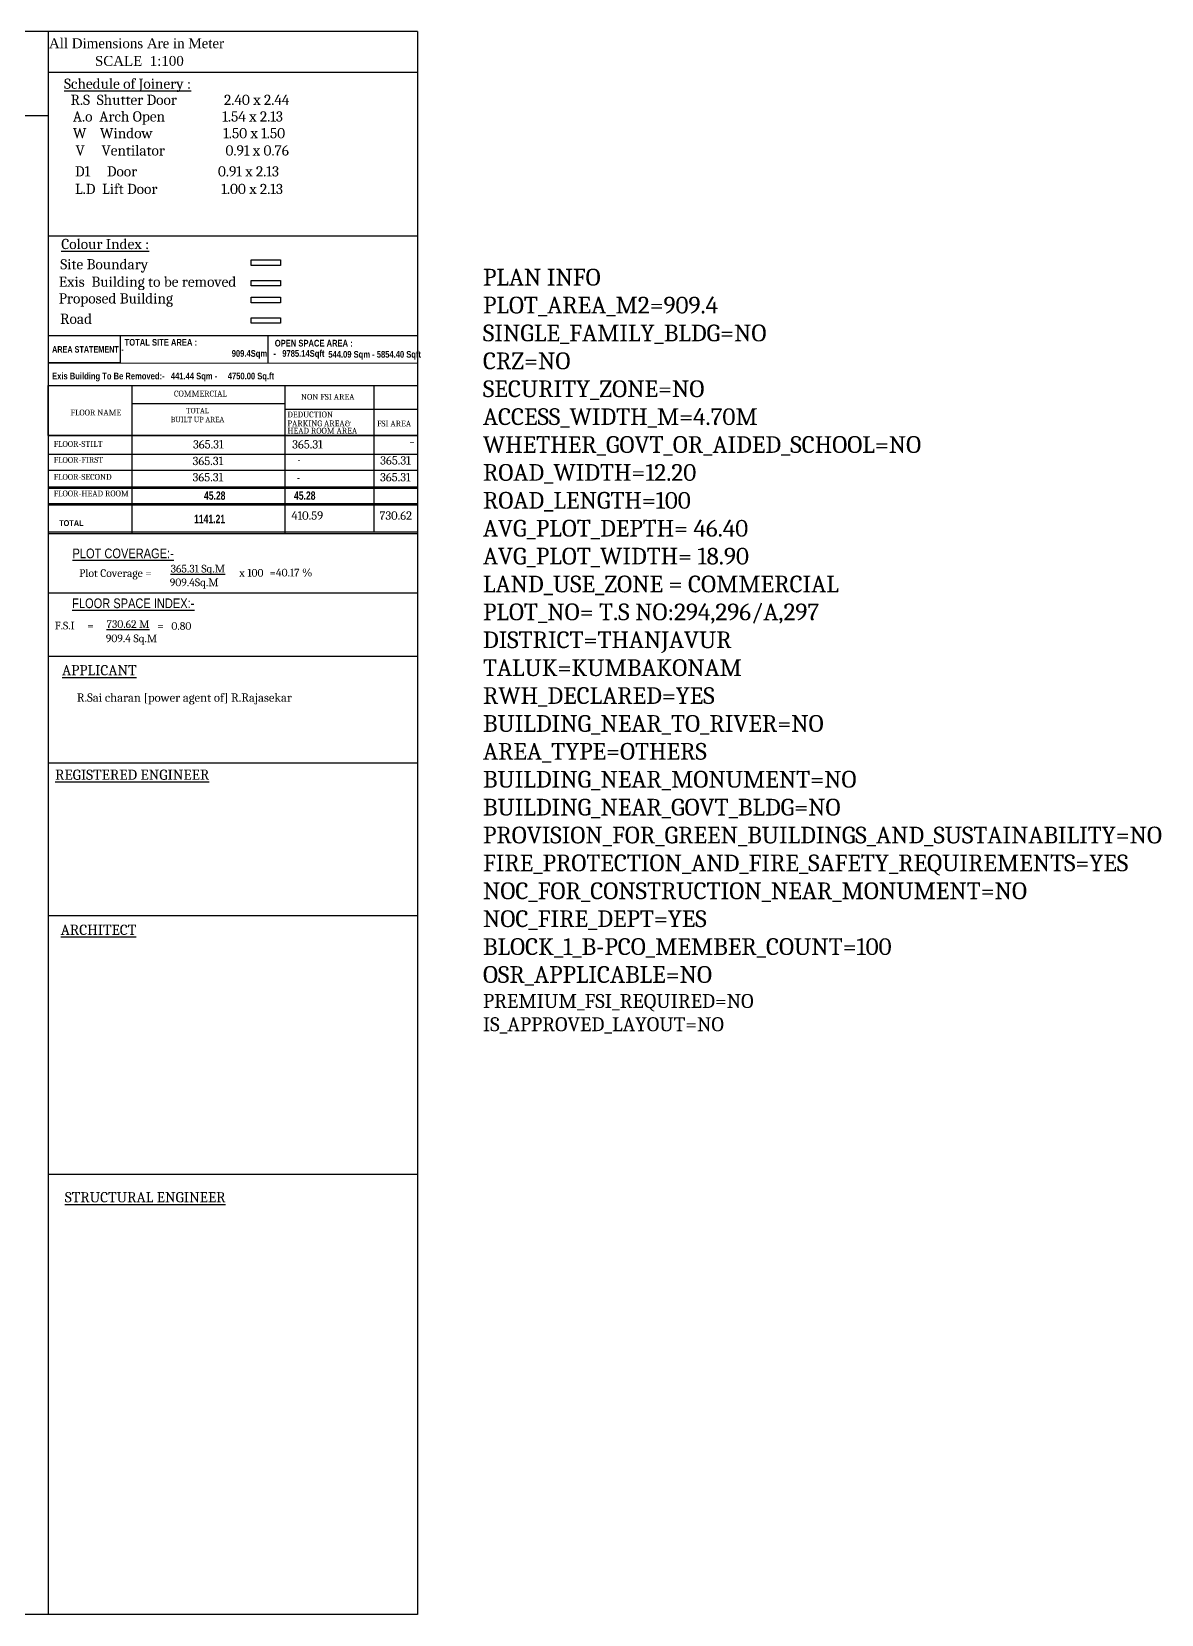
# Model space of a CAD drawing. Header units: metres. Extents: x 54 to 230, y 9 to 104.
# Drawn here: x 162.7 to 230.2, y 9.4 to 104 of the extents above; entities that cross this region are included whole.
import ezdxf

# ---------------------------------------------------------------- set-up
doc = ezdxf.new("R2010")
doc.units = ezdxf.units.M
doc.header["$MEASUREMENT"] = 0
doc.layers.add('PLAN_INFO', color=1, linetype='Continuous', plot=False)
doc.styles.add('ROMANT', font='ARIALN.TTF')
doc.styles.get("Standard").update_dxf_attribs({"font": 'Cambria.ttf'})
doc.styles.add('STYLE1', font='swissk.ttf')
doc.styles.add('TI', font='times.ttf')

msp = doc.modelspace()

# ---------------------------------------------------------------- linework, layer by layer
at = {"color": 0, "lineweight": 25, "ltscale": 0.25}
for p, q in [((185.798, 103.972), (54.043, 103.972)), ((185.798, 103.972), (185.798, 14.421)), ((185.798, 103.972), (185.798, 9.383)), ((163.726, 101.549), (185.798, 101.549)), ((163.726, 98.934), (54.043, 98.934)), ((163.726, 99.126), (163.726, 9.383)), ((163.726, 91.766), (185.798, 91.766)), ((163.726, 85.82), (185.798, 85.82)), ((163.726, 85.82), (185.798, 85.82)), ((163.726, 76.69), (185.798, 76.69)), ((163.726, 75.696), (185.798, 75.696)), ((163.726, 73.988), (185.798, 73.988)), ((163.726, 66.646), (185.798, 66.646)), ((163.726, 60.276), (185.798, 60.276)), ((163.726, 51.14), (185.798, 51.14)), ((163.726, 35.698), (185.798, 35.698)), ((185.798, 9.383), (54.043, 9.383))]:
    msp.add_line(p, q, dxfattribs=at)
at = {"color": 0}
for p, q in [((163.726, 103.972), (163.726, 99.126)), ((175.847, 90.331), (177.604, 90.331)), ((175.847, 90.004), (175.847, 90.331)), ((177.604, 90.004), (175.847, 90.004)), ((177.604, 90.331), (177.604, 90.004)), ((175.847, 89.099), (177.604, 89.099)), ((175.847, 88.772), (175.847, 89.099)), ((177.604, 89.099), (177.604, 88.772)), ((177.604, 88.772), (175.847, 88.772)), ((175.847, 88.102), (177.604, 88.102)), ((175.847, 87.775), (175.847, 88.102)), ((177.604, 88.102), (177.604, 87.775)), ((177.604, 87.775), (175.847, 87.775)), ((175.847, 86.873), (177.604, 86.873)), ((175.847, 86.546), (175.847, 86.873)), ((177.604, 86.546), (175.847, 86.546)), ((177.604, 86.873), (177.604, 86.546)), ((168.034, 84.179), (163.726, 84.179)), ((163.726, 84.179), (185.796, 84.159)), ((168.726, 81.751), (177.856, 81.751))]:
    msp.add_line(p, q, dxfattribs=at)
at = {"lineweight": -2}
for p, q in [((163.726, 85.82), (185.798, 85.82)), ((163.726, 85.82), (185.798, 85.82)), ((163.726, 76.69), (185.798, 76.69)), ((163.726, 76.69), (185.798, 76.69)), ((163.726, 75.696), (185.798, 75.696)), ((163.726, 75.696), (185.798, 75.696)), ((163.726, 73.988), (185.798, 73.988)), ((163.726, 73.988), (185.798, 73.988))]:
    msp.add_line(p, q, dxfattribs=at)
at = {"lineweight": 25}
for p, q in [((168.034, 84.179), (168.034, 85.82)), ((176.86, 84.179), (176.86, 85.82)), ((168.726, 82.828), (168.726, 77.767)), ((177.856, 82.828), (177.856, 73.988)), ((183.177, 82.828), (183.177, 74.073)), ((185.792, 82.828), (185.792, 73.988)), ((168.726, 81.751), (168.726, 73.988)), ((177.856, 81.409), (185.792, 81.409)), ((163.726, 79.839), (185.792, 79.839)), ((163.726, 78.717), (185.792, 78.717)), ((163.726, 77.767), (185.792, 77.767)), ((163.726, 77.767), (185.792, 77.767)), ((163.726, 76.774), (185.792, 76.774)), ((163.726, 76.69), (185.792, 76.69)), ((163.726, 76.69), (185.792, 76.69)), ((163.726, 75.78), (185.792, 75.78)), ((163.726, 75.696), (185.792, 75.696)), ((163.726, 75.696), (185.792, 75.696)), ((163.726, 74.073), (185.792, 74.073))]:
    msp.add_line(p, q, dxfattribs=at)
at = {"color": 0, "lineweight": -2, "ltscale": 0.2}
msp.add_line((163.726, 70.425), (185.798, 70.425), dxfattribs=at)
at = {"lineweight": 25}
msp.add_lwpolyline([(163.726, 82.828), (185.792, 82.828), (185.792, 79.839), (163.726, 79.839)], close=True, dxfattribs=at)

# ---------------------------------------------------------------- texts
at = {"color": 0}
for s, height, p in [('%%USchedule of Joinery :', 0.6096, (164.668, 100.558)), ('R.S  Shutter Door              2.40 x 2.44    ', 0.6096, (165.058, 99.594)), ('A.o  Arch Open                 1.54 x 2.13', 0.6096, (165.193, 98.6)), ('W    Window                     1.50 x 1.50', 0.6096, (165.193, 97.601)), ('V     Ventilator                  0.91 x 0.76', 0.6096, (165.358, 96.57)), ('D1     Door                        0.91 x 2.13', 0.6096, (165.321, 95.319)), ('L.D  Lift Door                   1.00 x 2.13', 0.6096, (165.321, 94.269)), ('%%UColour Index :', 0.6096, (164.504, 90.977)), ('Site Boundary', 0.6096, (164.443, 89.768)), ('Exis  Building to be removed', 0.6096, (164.353, 88.722)), ('Proposed Building', 0.6096, (164.353, 87.725)), ('Road', 0.6096, (164.436, 86.508)), ('%%UAPPLICANT', 0.6096, (164.546, 65.504)), ('R.Sai charan [power agent of] R.Rajasekar', 0.5, (165.432, 63.925)), ('%%UREGISTERED ENGINEER', 0.6096, (164.129, 59.259)), ('%%UARCHITECT', 0.6096, (164.467, 49.99)), ('%%USTRUCTURAL ENGINEER', 0.6096, (164.715, 34.009))]:
    msp.add_text(s, height=height, dxfattribs=at).set_placement(p)
for s, height, p in [('NON FSI AREA', 0.35061, (178.822, 81.97)), ('FLOOR NAME', 0.3506, (165.053, 81.034)), ('DEDUCTION', 0.3506, (178.012, 80.918)), ('PARKING AREA&', 0.35, (178.012, 80.385)), ('FSI AREA ', 0.3506, (183.367, 80.376)), ('FLOOR-STILT', 0.35061, (164.047, 79.157)), ('365.31', 0.5, (172.37, 79.06)), ('HEAD ROOM AREA', 0.35, (178.012, 79.949)), ('365.31', 0.5, (178.297, 79.06)), ('FLOOR-FIRST', 0.35061, (164.047, 78.203)), ('365.31', 0.5, (172.346, 78.067)), ('365.31', 0.5, (183.556, 78.101)), ('365.31', 0.5, (172.346, 77.097)), ('-', 0.351, (178.627, 78.213)), ('365.31', 0.5, (183.549, 77.095)), ('FLOOR-SECOND', 0.35061, (164.047, 77.19)), ('-', 0.351, (178.627, 77.135)), ('FLOOR-HEAD ROOM', 0.35061, (164.047, 76.196)), ('410.59', 0.5, (178.253, 74.804)), ('730.62', 0.5, (183.515, 74.804))]:
    msp.add_text(s, height=height).set_placement(p)
at = {"style": 'STYLE1'}
for p in [(185.326, 79.285), (185.442, 79.285), (185.442, 79.285)]:
    msp.add_text('-', height=0.351, dxfattribs=at).set_placement(p)
at = {"color": 0, "lineweight": -2, "style": 'ROMANT'}
for s, p in [('%%UPLOT COVERAGE:-', (165.171, 72.502)), ('%%UFLOOR SPACE INDEX:-', (165.153, 69.521, -9.686))]:
    msp.add_text(s, height=0.57638, dxfattribs=at).set_placement(p)
at = {"color": 0, "lineweight": -2, "ltscale": 0.2}
for s, height, p in [('%%U365.31 Sq.M', 0.46084, (171.038, 71.649)), ('=40.17 %%%', 0.4608, (176.943, 71.413)), ('Plot Coverage =', 0.46084, (165.569, 71.382)), ('909.4Sq.M', 0.4608, (170.985, 70.83)), ('x 100', 0.4608, (175.133, 71.399)), ('F.S.I     =', 0.46084, (164.109, 68.248, -9.686)), ('%%U730.62 M', 0.46084, (167.205, 68.337)), ('=   0.80 ', 0.4608, (170.242, 68.221, -9.686)), ('909.4 Sq.M', 0.4608, (167.164, 67.481))]:
    msp.add_text(s, height=height, dxfattribs=at).set_placement(p)
at = {"color": 0, "char_height": 0.59106, "width": 14.06051, "attachment_point": 1, "style": 'TI'}
for s, insert in [('All Dimensions Are in Meter', (163.764, 103.573)), ('SCALE  1:100', (166.515, 102.52))]:
    msp.add_mtext(s, dxfattribs=dict(at, insert=insert))
at = {"lineweight": 25, "insert": (163.953, 85.176), "char_height": 0.38201, "attachment_point": 1, "style": 'STYLE1'}
msp.add_mtext('{\\fSwis721 LtCn BT|b1|i0|c0|p34;AREA STATEMENT:-}', dxfattribs=at)
at = {"char_height": 0.4, "attachment_point": 1}
for s, insert in [('{\\fSwis721 LtCn BT|b1|i0|c0|p34;TOTAL SITE AREA :  \\P^I^I^I ^I909.4Sqm   -   9785.14Sqft}', (168.287, 85.606)), ('{\\fSwis721 LtCn BT|b1|i0|c0|p34;OPEN SPACE AREA : \\P^I ^I544.09 Sqm - 5854.40 Sqft}', (177.26, 85.554))]:
    msp.add_mtext(s, dxfattribs=dict(at, insert=insert))
at = {"lineweight": 25, "insert": (163.953, 83.59), "char_height": 0.4, "width": 12.2448, "attachment_point": 1, "style": 'STYLE1'}
msp.add_mtext('{\\fSwis721 LtCn BT|b1|i0|c0|p34;Exis Building To Be Removed:-   441.44 Sqm -     4750.00 Sq.ft}', dxfattribs=at)
for s, insert, char_height, width, attachment_point in [('COMMERCIAL', (172.814, 82.517), 0.3506, 6.0777, 2), ('TOTAL \\PBUILT UP AREA', (172.641, 81.486), 0.32, 6.0777, 2), ('{\\fSwis721 LtCn BT|b1|i0|c0|p34;-}', (178.589, 77.481), 0.35061, 1.20829, 1), ('{\\fSwis721 LtCn BT|b1|i0|c0|p34;45.28}', (173.028, 76.495), 0.5, 1.20829, 1), ('{\\fSwis721 LtCn BT|b1|i0|c0|p34;45.28}', (178.409, 76.495), 0.5, 1.20829, 1), ('{\\fSwis721 LtCn BT|b1|i0|c0|p34;TOTAL}', (164.373, 74.774), 0.35061, 1.10077, 1), ('{\\fSwis721 LtCn BT|b1|i0|c0|p34;1141.21}', (172.437, 75.096), 0.5, 1.20829, 1)]:
    msp.add_mtext(s, dxfattribs=dict(insert=insert, char_height=char_height, width=width, attachment_point=attachment_point))
at = {"layer": 'PLAN_INFO', "insert": (189.7, 89.798), "char_height": 1, "width": 36.17558, "attachment_point": 1}
msp.add_mtext('PLAN INFO\\PPLOT_AREA_M2=909.4\\PSINGLE_FAMILY_BLDG=NO\\PCRZ=NO\\PSECURITY_ZONE=NO\\PACCESS_WIDTH_M=4.70M\\PWHETHER_GOVT_OR_AIDED_SCHOOL=NO\\PROAD_WIDTH=12.20\\PROAD_LENGTH=100\\PAVG_PLOT_DEPTH= 46.40\\PAVG_PLOT_WIDTH= 18.90\\PLAND_USE_ZONE = COMMERCIAL\\PPLOT_NO= T.S NO:294,296/A,297 \\PDISTRICT=THANJAVUR\\PTALUK=KUMBAKONAM\\PRWH_DECLARED=YES\\PBUILDING_NEAR_TO_RIVER=NO\\PAREA_TYPE=OTHERS\\PBUILDING_NEAR_MONUMENT=NO\\PBUILDING_NEAR_GOVT_BLDG=NO\\PPROVISION_FOR_GREEN_BUILDINGS_AND_SUSTAINABILITY=NO\\PFIRE_PROTECTION_AND_FIRE_SAFETY_REQUIREMENTS=YES\\PNOC_FOR_CONSTRUCTION_NEAR_MONUMENT=NO\\PNOC_FIRE_DEPT=YES\\PBLOCK_1_B-PCO_MEMBER_COUNT=100\\POSR_APPLICABLE=NO\\P{\\H0.83333x;PREMIUM_FSI_REQUIRED=NO\\PIS_APPROVED_LAYOUT=NO}', dxfattribs=at)

doc.saveas('drawing.dxf')
